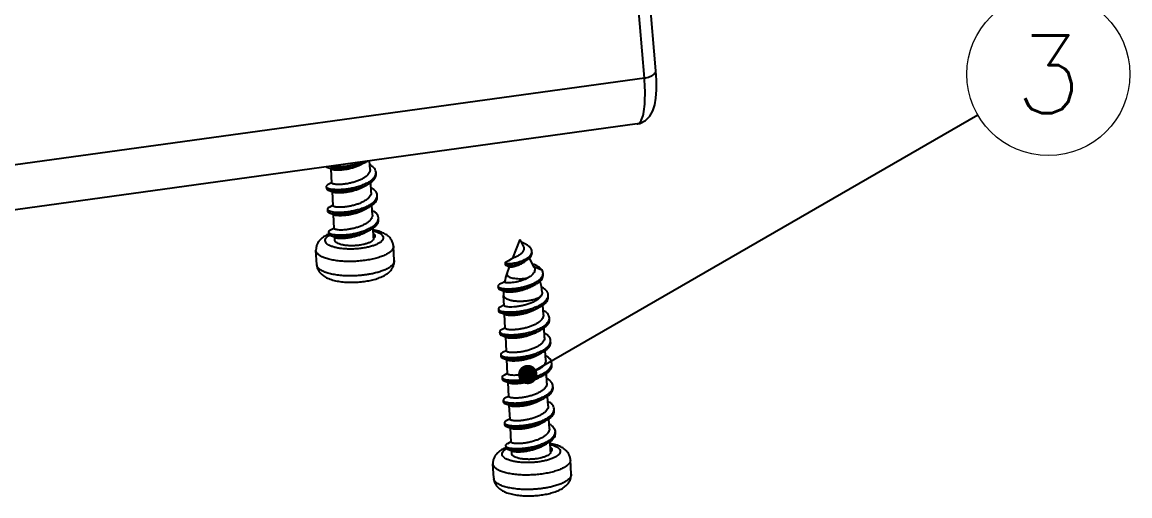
# Model space of a CAD drawing. Extents: x 2162 to 2434, y 31 to 217.
# Drawn here: x 2254.9 to 2312, y 40.3 to 64.8 of the extents above; entities that cross this region are included whole.
import ezdxf
from ezdxf.enums import TextEntityAlignment as Align

# ---------------------------------------------------------------- set-up
doc = ezdxf.new("R2010")
doc.units = 0
doc.header["$LTSCALE"] = 30.734
doc.header["$MEASUREMENT"] = 0
doc.layers.get('0').update_dxf_attribs({"linetype": 'CONTINUOUS'})
doc.layers.add('from', color=7, linetype='CONTINUOUS', lineweight=13)
doc.styles.get("Standard").update_dxf_attribs({"font": 'txt', "width": 0.8})
doc.styles.add('TXT', font='txt.shx', dxfattribs={"bigfont": 'gbcbig.shx'})
doc.dimstyles.get("Standard").update_dxf_attribs({"dimtxt": 0.18, "dimasz": 0.18, "dimexe": 0.18, "dimexo": 0.0625, "dimgap": 0.09, "dimtad": 0, "dimtih": 1, "dimtoh": 1, "dimdec": 4, "dimzin": 0, "dimdsep": 46, "dimtxsty": 'Standard', "dimcen": 0.09, "dimadec": 0, "dimazin": 0, "dimtfac": 1, "dimtdec": 4, "dimtofl": 0, "dimtmove": 0, "dimatfit": 3, "dimfxl": 1, "dimtolj": 1, "dimtzin": 0, "dimarcsym": 0})

msp = doc.modelspace()

# ---------------------------------------------------------------- linework, layer by layer
at = {"color": 7, "linetype": 'Continuous'}
for p, q in [((2287.603, 62.263), (2286.868, 70.909)), ((2287.017, 61.879), (2286.282, 70.525)), ((2287.017, 61.879), (2211.804, 51.496)), ((2286.645, 59.518), (2211.157, 49.097)), ((2286.645, 59.518), (2286.645, 59.518)), ((2270.905, 56.468), (2270.867, 57.2)), ((2272.429, 57.436), (2272.491, 57.469)), ((2272.491, 57.469), (2272.654, 57.553)), ((2272.871, 57.16), (2272.848, 57.613)), ((2273.184, 56.919), (2273.18, 57.013)), ((2270.614, 56.289), (2270.619, 56.195)), ((2270.881, 56.479), (2270.705, 56.388)), ((2270.904, 56.491), (2270.881, 56.479)), ((2270.966, 55.293), (2270.928, 56.025)), ((2272.49, 56.261), (2272.553, 56.294)), ((2272.553, 56.294), (2272.715, 56.378)), ((2272.933, 55.985), (2272.906, 56.497)), ((2273.246, 55.744), (2273.241, 55.838)), ((2270.675, 55.115), (2270.68, 55.021)), ((2270.942, 55.304), (2270.766, 55.213)), ((2270.965, 55.316), (2270.942, 55.304)), ((2271.028, 54.119), (2270.99, 54.851)), ((2272.552, 55.087), (2272.614, 55.119)), ((2272.614, 55.119), (2272.777, 55.203)), ((2272.994, 54.81), (2272.968, 55.322)), ((2273.307, 54.569), (2273.303, 54.663)), ((2270.737, 53.94), (2270.742, 53.846)), ((2271.004, 54.13), (2270.828, 54.038)), ((2271.027, 54.142), (2271.004, 54.13)), ((2272.613, 53.912), (2272.676, 53.945)), ((2272.676, 53.945), (2272.838, 54.029)), ((2273.056, 53.636), (2273.029, 54.148)), ((2271.059, 53.52), (2271.051, 53.676)), ((2273.056, 53.636), (2273.056, 53.605)), ((2274.119, 52.463), (2274.08, 53.207)), ((2280.237, 52.587), (2280.605, 53.546)), ((2280.76, 53.242), (2280.605, 53.546)), ((2280.667, 53.425), (2280.685, 53.413)), ((2270.124, 52.254), (2270.085, 52.998)), ((2280.248, 52.594), (2280.245, 52.592)), ((2281.331, 52.12), (2281.092, 52.59)), ((2281.222, 52.854), (2281.217, 52.948)), ((2279.83, 52.349), (2279.835, 52.255)), ((2279.933, 51.794), (2280.065, 52.139)), ((2280.008, 52.166), (2280.066, 52.137)), ((2280.779, 52.363), (2280.817, 52.39)), ((2281.306, 52.267), (2281.244, 52.291)), ((2281.313, 52.155), (2281.728, 51.984)), ((2281.796, 51.72), (2281.791, 51.814)), ((2279.466, 51.149), (2279.471, 51.055)), ((2279.81, 51.375), (2279.8, 51.369)), ((2279.782, 50.145), (2279.755, 50.664)), ((2282.061, 50.596), (2282.057, 50.69)), ((2279.491, 49.966), (2279.496, 49.872)), ((2279.763, 50.159), (2279.582, 50.065)), ((2279.781, 50.168), (2279.763, 50.159)), ((2279.843, 48.97), (2279.805, 49.702)), ((2281.367, 49.938), (2281.43, 49.971)), ((2281.43, 49.971), (2281.592, 50.055)), ((2281.81, 49.662), (2281.783, 50.174)), ((2282.123, 49.421), (2282.118, 49.515)), ((2279.552, 48.792), (2279.557, 48.698)), ((2279.824, 48.984), (2279.643, 48.89)), ((2279.842, 48.993), (2279.824, 48.984)), ((2281.429, 48.763), (2281.491, 48.796)), ((2281.491, 48.796), (2281.654, 48.88)), ((2281.871, 48.487), (2281.845, 48.999)), ((2279.905, 47.795), (2279.867, 48.527)), ((2282.184, 48.246), (2282.18, 48.34)), ((2279.614, 47.617), (2279.619, 47.523)), ((2279.886, 47.809), (2279.705, 47.715)), ((2279.904, 47.819), (2279.886, 47.809)), ((2281.49, 47.589), (2281.553, 47.622)), ((2281.553, 47.622), (2281.715, 47.706)), ((2281.933, 47.313), (2281.906, 47.825)), ((2279.966, 46.621), (2279.928, 47.353)), ((2282.246, 47.072), (2282.241, 47.166)), ((2279.675, 46.442), (2279.68, 46.348)), ((2279.947, 46.635), (2279.766, 46.541)), ((2279.965, 46.644), (2279.947, 46.635)), ((2281.552, 46.414), (2281.614, 46.447)), ((2281.614, 46.447), (2281.777, 46.531)), ((2281.994, 46.138), (2281.968, 46.65)), ((2280.028, 45.446), (2279.99, 46.178)), ((2282.308, 45.897), (2282.303, 45.991)), ((2279.737, 45.268), (2279.742, 45.174)), ((2280.004, 45.457), (2279.828, 45.366)), ((2280.027, 45.469), (2280.004, 45.457)), ((2281.613, 45.239), (2281.676, 45.272)), ((2281.676, 45.272), (2281.838, 45.356)), ((2282.056, 44.963), (2282.029, 45.475)), ((2280.09, 44.271), (2280.051, 45.003)), ((2282.369, 44.722), (2282.364, 44.816)), ((2279.798, 44.093), (2279.803, 43.999)), ((2280.066, 44.283), (2279.889, 44.191)), ((2280.088, 44.295), (2280.066, 44.283)), ((2281.675, 44.065), (2281.737, 44.098)), ((2281.737, 44.098), (2281.9, 44.182)), ((2282.118, 43.789), (2282.091, 44.3)), ((2280.151, 43.097), (2280.113, 43.829)), ((2282.431, 43.548), (2282.426, 43.642)), ((2279.86, 42.918), (2279.865, 42.824)), ((2280.127, 43.108), (2279.951, 43.017)), ((2280.15, 43.12), (2280.127, 43.108)), ((2281.736, 42.89), (2281.799, 42.923)), ((2281.799, 42.923), (2281.961, 43.007)), ((2282.179, 42.614), (2282.152, 43.126)), ((2280.182, 42.498), (2280.174, 42.654)), ((2282.179, 42.614), (2282.179, 42.583)), ((2279.247, 41.232), (2279.208, 41.976)), ((2283.242, 41.442), (2283.203, 42.185))]:
    msp.add_line(p, q, dxfattribs=at)
for points in [[(2286.645, 59.518), (2286.782, 59.547), (2287.07, 59.687), (2287.3, 59.914), (2287.456, 60.192), (2287.553, 60.5), (2287.611, 60.853), (2287.638, 61.275), (2287.634, 61.781), (2287.603, 62.263)], [(2270.658, 57.282), (2270.841, 57.21), (2270.912, 57.182)], [(2270.72, 56.107), (2270.903, 56.035), (2270.973, 56.007)], [(2270.781, 54.932), (2270.964, 54.861), (2271.035, 54.833)], [(2270.843, 53.758), (2271.026, 53.686), (2271.096, 53.658)], [(2280.848, 53.328), (2280.784, 53.358), (2280.718, 53.393), (2280.685, 53.413)], [(2280.245, 52.592), (2280.143, 52.531), (2280.005, 52.455), (2279.854, 52.375)], [(2279.853, 52.237), (2279.922, 52.206), (2280.008, 52.166)], [(2280.817, 52.39), (2280.849, 52.413), (2280.902, 52.449), (2280.951, 52.48)], [(2279.8, 51.369), (2279.675, 51.304), (2279.553, 51.241)], [(2279.56, 50.976), (2279.648, 50.941), (2279.745, 50.902), (2279.791, 50.883)], [(2281.209, 51.138), (2281.232, 51.151), (2281.314, 51.195), (2281.386, 51.234)], [(2279.597, 49.784), (2279.78, 49.712), (2279.85, 49.684)], [(2279.658, 48.609), (2279.841, 48.538), (2279.912, 48.509)], [(2279.72, 47.435), (2279.807, 47.401), (2279.903, 47.363), (2279.973, 47.335)], [(2279.781, 46.26), (2279.964, 46.188), (2280.035, 46.16)], [(2279.843, 45.085), (2280.026, 45.014), (2280.096, 44.985)], [(2279.904, 43.911), (2280.087, 43.839), (2280.158, 43.811)], [(2279.966, 42.736), (2280.149, 42.664), (2280.219, 42.636)]]:
    msp.add_lwpolyline(points, dxfattribs=at)
for centre, radius, start, end in [((2275.07, 60.985), 11.981, 1.2107, 4.2831), ((2276.651, 61.03), 10.399, 0.7152, 1.1429), ((2271.836, 59.148), 1.793, 297.1346, 300.0874), ((2272.887, 55.831), 0.355, 340.6676, 346.0952), ((2272.964, 54.652), 0.34, 343.9819, 346.1451), ((2270.339, 52.264), 0.215, 182.6102, 188.794), ((2271.999, 55.634), 4.283, 277.8102, 281.82), ((2282.484, 50.815), 2.733, 159.0155, 168.1891), ((2280.629, 53.512), 1.978, 277.8249, 281.1336), ((2278.991, 50.624), 2.765, 4.5133, 16.5217), ((2282.522, 50.809), 2.772, 178.1481, 182.9957), ((2282.5, 50.812), 2.749, 168.1802, 168.4513), ((2281.703, 50.683), 0.355, 340.7578, 346.1018), ((2282.01, 44.809), 0.355, 340.6676, 346.0952), ((2282.087, 43.63), 0.34, 343.9819, 346.1451), ((2279.462, 41.242), 0.215, 182.6102, 188.794), ((2281.122, 44.612), 4.283, 277.8102, 281.82)]:
    msp.add_arc(centre, radius, start, end, dxfattribs=at)
for points, start_tangent, end_tangent in [([(2287.017, 61.879), (2287.296, 61.959), (2287.5, 62.074), (2287.598, 62.209), (2287.601, 62.263)], (0.982868, 0.184309), (-0.091803, 0.995777)), ([(2286.645, 59.521), (2286.695, 59.532), (2286.851, 59.698), (2286.965, 60.038), (2287.032, 60.535), (2287.049, 61.16)], (0.996372, 0.08511), (-0.012465, 0.999922)), ([(2270.612, 57.303), (2270.658, 57.282)], (0.861336, -0.508035), (0.934672, -0.355512)), ([(2270.658, 57.282), (2270.683, 57.273), (2270.81, 57.243), (2270.974, 57.224), (2271.17, 57.219), (2271.391, 57.228), (2271.628, 57.253), (2271.873, 57.294), (2272.116, 57.352), (2272.35, 57.424), (2272.565, 57.51), (2272.654, 57.553)], (0.934672, -0.355512), (0.889658, 0.456628)), ([(2270.827, 57.333), (2270.969, 57.318), (2271.165, 57.313), (2271.386, 57.322), (2271.623, 57.347), (2271.868, 57.388), (2272.111, 57.446), (2272.345, 57.518), (2272.445, 57.555)], (0.988563, -0.150806), (0.929984, 0.3676)), ([(2270.912, 57.182), (2270.967, 57.166), (2271.068, 57.151), (2271.198, 57.146), (2271.353, 57.151), (2271.528, 57.169), (2271.719, 57.199), (2271.916, 57.244), (2272.107, 57.3)], (0.926871, -0.37538), (0.948106, 0.317954)), ([(2272.107, 57.3), (2272.286, 57.368), (2272.429, 57.436)], (0.948106, 0.317954), (0.883607, 0.468229)), ([(2272.871, 57.16), (2272.868, 57.098), (2272.83, 56.992), (2272.754, 56.888), (2272.643, 56.79), (2272.499, 56.698), (2272.33, 56.615), (2272.146, 56.545)], (0.051456, -0.998675), (-0.948106, -0.317954)), ([(2273.179, 57.013), (2273.16, 57.106), (2273.094, 57.219), (2272.985, 57.324), (2272.859, 57.407)], (-0.055017, 0.998485), (-0.871636, 0.490154)), ([(2270.615, 56.289), (2270.618, 56.272), (2270.661, 56.227), (2270.749, 56.189), (2270.878, 56.16), (2271.044, 56.143), (2271.24, 56.138), (2271.461, 56.148), (2271.697, 56.174), (2271.94, 56.216), (2272.182, 56.273), (2272.413, 56.346), (2272.626, 56.431), (2272.813, 56.529), (2272.966, 56.636), (2273.081, 56.75), (2273.153, 56.869), (2273.171, 56.922)], (0.0152, -0.999884), (0.237985, 0.971269)), ([(2272.146, 56.545), (2271.955, 56.488), (2271.758, 56.444), (2271.566, 56.413), (2271.391, 56.396), (2271.235, 56.391), (2271.104, 56.396), (2271.004, 56.411), (2270.937, 56.433), (2270.907, 56.46), (2270.906, 56.468)], (-0.948106, -0.317954), (0.061522, 0.998106)), ([(2272.715, 56.378), (2272.811, 56.431), (2272.966, 56.538), (2273.083, 56.653), (2273.157, 56.771), (2273.185, 56.891), (2273.184, 56.919)], (0.889649, 0.456646), (-0.055063, 0.998483)), ([(2273.171, 56.922), (2273.18, 56.988), (2273.179, 57.013)], (0.237985, 0.971269), (-0.055017, 0.998485)), ([(2270.705, 56.388), (2270.671, 56.368), (2270.621, 56.32), (2270.615, 56.289)], (-0.888475, -0.458926), (0.0152, -0.999884)), ([(2270.62, 56.195), (2270.622, 56.181), (2270.661, 56.137), (2270.72, 56.107)], (-0.001208, -0.999999), (0.93425, -0.356618)), ([(2270.72, 56.107), (2270.746, 56.098), (2270.872, 56.068), (2271.037, 56.049), (2271.232, 56.044), (2271.452, 56.053), (2271.688, 56.078), (2271.932, 56.119), (2272.175, 56.176), (2272.408, 56.248), (2272.623, 56.334), (2272.715, 56.378)], (0.93425, -0.356618), (0.889649, 0.456646)), ([(2270.973, 56.007), (2271.026, 55.991), (2271.126, 55.977), (2271.257, 55.971), (2271.413, 55.976), (2271.588, 55.994), (2271.78, 56.024), (2271.977, 56.069), (2272.168, 56.125)], (0.925407, -0.378976), (0.948106, 0.317954)), ([(2272.168, 56.125), (2272.352, 56.195), (2272.49, 56.261)], (0.948106, 0.317954), (0.883581, 0.468279)), ([(2272.933, 55.985), (2272.926, 55.908), (2272.885, 55.806), (2272.808, 55.706), (2272.698, 55.61), (2272.556, 55.52), (2272.389, 55.439), (2272.208, 55.37)], (0.050137, -0.998742), (-0.948106, -0.317954)), ([(2273.241, 55.838), (2273.214, 55.95), (2273.141, 56.062), (2273.025, 56.166), (2272.922, 56.232)], (-0.053265, 0.99858), (-0.871265, 0.490813)), ([(2270.677, 55.115), (2270.683, 55.089), (2270.734, 55.046), (2270.829, 55.009), (2270.964, 54.982), (2271.136, 54.966), (2271.337, 54.964), (2271.56, 54.977), (2271.798, 55.005), (2272.042, 55.05), (2272.282, 55.11), (2272.511, 55.184), (2272.72, 55.272), (2272.902, 55.371), (2273.049, 55.48), (2273.157, 55.595), (2273.222, 55.714)], (0.064602, -0.997911), (0.330716, 0.94373)), ([(2272.777, 55.203), (2272.881, 55.261), (2273.034, 55.369), (2273.149, 55.484), (2273.221, 55.602), (2273.246, 55.722), (2273.246, 55.744)], (0.889672, 0.4566), (-0.054978, 0.998488)), ([(2273.232, 55.746), (2273.241, 55.833), (2273.241, 55.838)], (0.239923, 0.970792), (-0.053265, 0.99858)), ([(2270.766, 55.213), (2270.721, 55.186), (2270.679, 55.137), (2270.677, 55.115)], (-0.887917, -0.460005), (0.064602, -0.997911)), ([(2270.681, 55.021), (2270.684, 55.005), (2270.726, 54.96), (2270.781, 54.932)], (0.007134, -0.999975), (0.933019, -0.359827)), ([(2270.781, 54.932), (2270.812, 54.921), (2270.941, 54.892), (2271.107, 54.874), (2271.304, 54.87), (2271.525, 54.88), (2271.761, 54.905), (2272.006, 54.947), (2272.248, 55.005), (2272.48, 55.077), (2272.694, 55.163), (2272.777, 55.203)], (0.933019, -0.359827), (0.889672, 0.4566)), ([(2272.208, 55.37), (2272.019, 55.314), (2271.826, 55.27), (2271.635, 55.239), (2271.459, 55.222), (2271.302, 55.216), (2271.168, 55.221), (2271.065, 55.236), (2270.999, 55.258), (2270.968, 55.286), (2270.968, 55.293)], (-0.948106, -0.317954), (0.063118, 0.998006)), ([(2271.035, 54.833), (2271.087, 54.817), (2271.19, 54.802), (2271.324, 54.797), (2271.481, 54.802), (2271.657, 54.82), (2271.848, 54.851), (2272.041, 54.895), (2272.23, 54.951)], (0.92515, -0.379601), (0.948106, 0.317954)), ([(2272.23, 54.951), (2272.411, 55.019), (2272.552, 55.087)], (0.948106, 0.317954), (0.883591, 0.46826)), ([(2273.303, 54.663), (2273.301, 54.678), (2273.266, 54.794), (2273.186, 54.905), (2273.064, 55.007), (2272.983, 55.057)], (-0.050132, 0.998743), (-0.871008, 0.491269)), ([(2270.738, 53.94), (2270.75, 53.907), (2270.808, 53.865), (2270.91, 53.829), (2271.051, 53.804), (2271.228, 53.79), (2271.433, 53.791), (2271.66, 53.806), (2271.899, 53.837), (2272.143, 53.884), (2272.382, 53.946), (2272.609, 54.023), (2272.814, 54.113), (2272.99, 54.214), (2273.131, 54.324), (2273.233, 54.439), (2273.29, 54.558)], (0.104641, -0.99451), (0.275919, 0.961181)), ([(2272.994, 54.811), (2272.988, 54.733), (2272.946, 54.63), (2272.869, 54.531), (2272.759, 54.435), (2272.617, 54.345), (2272.45, 54.264), (2272.269, 54.196)], (0.050274, -0.998735), (-0.948106, -0.317954)), ([(2272.838, 54.029), (2272.951, 54.092), (2273.102, 54.2), (2273.215, 54.315), (2273.284, 54.433), (2273.308, 54.553), (2273.307, 54.569)], (0.889695, 0.456555), (-0.054641, 0.998506)), ([(2273.293, 54.571), (2273.303, 54.663)], (0.239441, 0.970911), (-0.050132, 0.998743)), ([(2270.743, 53.838), (2270.539, 53.732), (2270.363, 53.604), (2270.232, 53.462), (2270.144, 53.312), (2270.096, 53.157), (2270.085, 52.998)], (-0.91484, -0.403817), (0.052302, -0.998631)), ([(2272.449, 53.1), (2272.206, 53.074), (2271.958, 53.061), (2271.714, 53.062), (2271.478, 53.077), (2271.259, 53.106), (2271.061, 53.147), (2270.891, 53.2), (2270.752, 53.263), (2270.649, 53.334), (2270.584, 53.413), (2270.56, 53.495), (2270.576, 53.579), (2270.633, 53.664), (2270.729, 53.746), (2270.791, 53.785)], (-0.990605, -0.136752), (0.863374, 0.504564)), ([(2270.828, 54.039), (2270.773, 54.003), (2270.738, 53.954), (2270.738, 53.94)], (-0.891849, -0.452333), (0.104641, -0.99451)), ([(2270.743, 53.846), (2270.746, 53.828), (2270.79, 53.783), (2270.843, 53.758)], (0.018739, -0.999824), (0.932008, -0.362438)), ([(2270.843, 53.758), (2270.879, 53.745), (2271.01, 53.716), (2271.177, 53.699), (2271.375, 53.695), (2271.597, 53.706), (2271.835, 53.732), (2272.079, 53.775), (2272.321, 53.833), (2272.553, 53.906), (2272.765, 53.993), (2272.838, 54.029)], (0.932008, -0.362438), (0.889695, 0.456555)), ([(2272.269, 54.196), (2272.08, 54.139), (2271.888, 54.096), (2271.701, 54.065), (2271.525, 54.047), (2271.367, 54.041), (2271.231, 54.047), (2271.127, 54.062), (2271.06, 54.084), (2271.03, 54.111), (2271.029, 54.118)], (-0.948106, -0.317954), (0.060461, 0.998171)), ([(2271.096, 53.658), (2271.162, 53.639), (2271.273, 53.626), (2271.417, 53.622), (2271.586, 53.631), (2271.773, 53.653), (2271.972, 53.689), (2272.173, 53.739), (2272.368, 53.803), (2272.55, 53.88), (2272.613, 53.912)], (0.930923, -0.365215), (0.883695, 0.468063)), ([(2273.037, 54.002), (2273.055, 53.998), (2273.225, 53.945), (2273.364, 53.882), (2273.467, 53.81), (2273.532, 53.732), (2273.556, 53.65), (2273.539, 53.566), (2273.483, 53.481), (2273.387, 53.399), (2273.255, 53.322), (2273.09, 53.252), (2272.897, 53.19), (2272.682, 53.139), (2272.449, 53.1)], (0.970934, -0.239348), (-0.990605, -0.136752)), ([(2274.08, 53.207), (2274.05, 53.373), (2273.976, 53.535), (2273.855, 53.685), (2273.686, 53.817), (2273.464, 53.928), (2273.184, 54.017), (2273.035, 54.05)], (-0.052302, 0.998631), (-0.98225, 0.187577)), ([(2273.044, 53.87), (2273.057, 53.859), (2273.091, 53.823), (2273.113, 53.787), (2273.123, 53.752), (2273.123, 53.715), (2273.112, 53.678), (2273.089, 53.641)], (0.773972, -0.63322), (-0.606592, -0.795013)), ([(2272.503, 53.29), (2272.37, 53.265), (2272.173, 53.241), (2271.972, 53.231), (2271.774, 53.235), (2271.588, 53.252), (2271.421, 53.282), (2271.279, 53.324), (2271.17, 53.376), (2271.096, 53.437), (2271.062, 53.502), (2271.06, 53.52)], (-0.977634, -0.210314), (-0.040445, 0.999182)), ([(2273.056, 53.605), (2273.027, 53.536), (2272.959, 53.468), (2272.855, 53.405), (2272.718, 53.349), (2272.554, 53.302), (2272.503, 53.29)], (-0.119724, -0.992807), (-0.977634, -0.210314)), ([(2274.08, 53.207), (2274.08, 53.206), (2274.058, 53.093), (2273.982, 52.981), (2273.854, 52.872), (2273.678, 52.769), (2273.459, 52.675), (2273.202, 52.593), (2272.914, 52.525), (2272.604, 52.473)], (0.052839, -0.998603), (-0.990605, -0.136752)), ([(2273.089, 53.641), (2273.056, 53.605)], (-0.606592, -0.795013), (-0.738437, -0.674323)), ([(2280.76, 53.242), (2280.771, 53.218), (2280.794, 53.149), (2280.799, 53.078), (2280.786, 53.007), (2280.754, 52.936), (2280.704, 52.87)], (0.453634, -0.891188), (-0.665683, -0.746235)), ([(2281.217, 52.948), (2281.217, 52.956), (2281.199, 53.03), (2281.16, 53.101), (2281.102, 53.167), (2281.029, 53.226), (2280.945, 53.28), (2280.853, 53.326), (2280.848, 53.328)], (-0.051389, 0.998679), (-0.911254, 0.411844)), ([(2272.604, 52.473), (2272.279, 52.438), (2271.949, 52.42), (2271.623, 52.422), (2271.31, 52.442), (2271.017, 52.48), (2270.753, 52.535), (2270.526, 52.606), (2270.341, 52.69), (2270.204, 52.785), (2270.118, 52.889), (2270.085, 52.998)], (-0.990605, -0.136752), (-0.05284, 0.998603)), ([(2279.831, 52.35), (2279.841, 52.335), (2279.884, 52.321), (2279.955, 52.313), (2280.051, 52.314), (2280.166, 52.323), (2280.296, 52.342), (2280.434, 52.371), (2280.574, 52.41), (2280.711, 52.458), (2280.84, 52.515), (2280.954, 52.579), (2281.052, 52.649), (2281.128, 52.724), (2281.182, 52.801), (2281.206, 52.86)], (0.255527, -0.966802), (0.285765, 0.9583)), ([(2280.704, 52.87), (2280.639, 52.807), (2280.563, 52.75), (2280.483, 52.702), (2280.406, 52.664), (2280.338, 52.633), (2280.283, 52.61), (2280.248, 52.594)], (-0.665683, -0.746235), (-0.874505, -0.485017)), ([(2280.951, 52.48), (2280.959, 52.485), (2281.057, 52.555), (2281.133, 52.63), (2281.187, 52.707), (2281.216, 52.785), (2281.222, 52.854)], (0.850016, 0.526756), (-0.051389, 0.998679)), ([(2281.206, 52.86), (2281.211, 52.879), (2281.217, 52.948)], (0.285765, 0.9583), (-0.051389, 0.998679)), ([(2270.124, 52.254), (2270.154, 52.088), (2270.228, 51.927), (2270.349, 51.777), (2270.518, 51.644), (2270.74, 51.533), (2271.02, 51.444), (2271.32, 51.386), (2271.629, 51.355), (2271.945, 51.346), (2272.265, 51.358), (2272.581, 51.391)], (0.052302, -0.998631), (0.990605, 0.136752)), ([(2272.643, 51.729), (2272.459, 51.707), (2272.256, 51.689), (2272.028, 51.678), (2271.772, 51.676), (2271.487, 51.687), (2271.181, 51.718), (2270.891, 51.768), (2270.639, 51.836), (2270.43, 51.92), (2270.272, 52.017), (2270.17, 52.124), (2270.127, 52.231)], (-0.990605, -0.136752), (-0.152818, 0.988254)), ([(2274.119, 52.463), (2274.102, 52.361), (2274.027, 52.243), (2273.894, 52.129), (2273.709, 52.021), (2273.496, 51.931), (2273.271, 51.858), (2273.046, 51.801), (2272.831, 51.758), (2272.643, 51.729)], (0.046171, -0.998934), (-0.990605, -0.136752)), ([(2272.876, 51.442), (2273.162, 51.515), (2273.435, 51.612), (2273.665, 51.729), (2273.841, 51.858), (2273.972, 51.999), (2274.06, 52.149), (2274.108, 52.304), (2274.119, 52.463)], (0.978615, 0.205699), (-0.052302, 0.998631)), ([(2279.854, 52.375), (2279.852, 52.374), (2279.83, 52.353), (2279.831, 52.35)], (-0.892811, -0.450432), (0.255527, -0.966802)), ([(2279.835, 52.256), (2279.846, 52.241), (2279.853, 52.236)], (0.255527, -0.966802), (0.862816, -0.505519)), ([(2279.853, 52.236), (2279.889, 52.227), (2279.96, 52.219), (2280.056, 52.22), (2280.171, 52.229), (2280.301, 52.248), (2280.439, 52.277), (2280.579, 52.316), (2280.716, 52.364), (2280.845, 52.421), (2280.951, 52.48)], (0.862816, -0.505519), (0.850016, 0.526756)), ([(2280.068, 52.137), (2280.068, 52.136), (2280.096, 52.135), (2280.152, 52.139), (2280.232, 52.152), (2280.331, 52.174), (2280.442, 52.206), (2280.559, 52.248), (2280.673, 52.301), (2280.779, 52.363)], (-0.198973, -0.980005), (0.831636, 0.555322)), ([(2281.331, 52.12), (2281.35, 52.076), (2281.362, 51.99), (2281.346, 51.901), (2281.301, 51.814), (2281.229, 51.729), (2281.13, 51.647), (2281.011, 51.571)], (0.454434, -0.890781), (-0.872481, -0.488647)), ([(2281.728, 51.984), (2281.637, 52.081), (2281.513, 52.169), (2281.36, 52.245), (2281.306, 52.267)], (-0.58076, 0.814075), (-0.932809, 0.360371)), ([(2281.791, 51.814), (2281.778, 51.885), (2281.728, 51.984)], (-0.054159, 0.998532), (-0.58076, 0.814075)), ([(2279.467, 51.149), (2279.469, 51.135), (2279.508, 51.093), (2279.588, 51.058), (2279.707, 51.032), (2279.86, 51.016), (2280.04, 51.013), (2280.242, 51.023), (2280.457, 51.048), (2280.678, 51.087), (2280.897, 51.14), (2281.105, 51.207), (2281.295, 51.285), (2281.462, 51.373), (2281.598, 51.47), (2281.7, 51.572), (2281.765, 51.677), (2281.782, 51.724)], (0.002056, -0.999998), (0.258471, 0.966019)), ([(2281.011, 51.571), (2280.862, 51.498), (2280.7, 51.436), (2280.531, 51.387), (2280.364, 51.35), (2280.207, 51.327), (2280.067, 51.316), (2279.953, 51.316), (2279.868, 51.325), (2279.819, 51.342), (2279.807, 51.362)], (-0.872481, -0.488647), (-0.068035, 0.997683)), ([(2279.933, 51.794), (2279.927, 51.749), (2279.953, 51.692), (2280.016, 51.641), (2280.114, 51.597), (2280.241, 51.563), (2280.39, 51.541), (2280.555, 51.532), (2280.727, 51.535), (2280.898, 51.552)], (-0.347417, -0.937711), (0.990605, 0.136752)), ([(2281.386, 51.234), (2281.466, 51.279), (2281.603, 51.376), (2281.705, 51.478), (2281.77, 51.583), (2281.796, 51.688), (2281.796, 51.72)], (0.883042, 0.469295), (-0.054159, 0.998532)), ([(2281.782, 51.724), (2281.791, 51.782), (2281.791, 51.814)], (0.258471, 0.966019), (-0.054159, 0.998532)), ([(2279.553, 51.241), (2279.524, 51.225), (2279.475, 51.18), (2279.467, 51.149)], (-0.890653, -0.454683), (0.002056, -0.999998)), ([(2279.472, 51.055), (2279.474, 51.041), (2279.513, 50.999), (2279.56, 50.975)], (0.002056, -0.999998), (0.930599, -0.366041)), ([(2279.56, 50.975), (2279.593, 50.964), (2279.712, 50.938), (2279.864, 50.922), (2280.045, 50.919), (2280.247, 50.929), (2280.462, 50.954), (2280.683, 50.993), (2280.902, 51.046), (2281.11, 51.113), (2281.3, 51.191), (2281.386, 51.234)], (0.930599, -0.366041), (0.883042, 0.469295)), ([(2279.79, 50.881), (2279.813, 50.875), (2279.899, 50.859), (2280.019, 50.851), (2280.166, 50.855), (2280.336, 50.871), (2280.519, 50.901), (2280.708, 50.944), (2280.895, 51.001), (2281.072, 51.07), (2281.209, 51.138)], (0.944821, -0.327588), (0.874162, 0.485634)), ([(2281.747, 50.842), (2281.748, 50.815), (2281.733, 50.729), (2281.692, 50.644)], (0.079626, -0.996825), (-0.535307, -0.844658)), ([(2282.057, 50.69), (2282.028, 50.804), (2281.954, 50.916), (2281.836, 51.02), (2281.714, 51.096)], (-0.053049, 0.998592), (-0.88121, 0.472725)), ([(2279.492, 49.966), (2279.497, 49.945), (2279.543, 49.901), (2279.635, 49.863), (2279.768, 49.835), (2279.938, 49.819), (2280.139, 49.816), (2280.363, 49.827), (2280.602, 49.855), (2280.847, 49.899), (2281.089, 49.959), (2281.32, 50.033), (2281.531, 50.122), (2281.715, 50.221), (2281.864, 50.33), (2281.973, 50.446), (2282.038, 50.566)], (0.03327, -0.999446), (0.329249, 0.944243)), ([(2279.755, 50.664), (2279.766, 50.619), (2279.817, 50.554), (2279.907, 50.497), (2280.031, 50.449), (2280.185, 50.411), (2280.363, 50.386), (2280.556, 50.375), (2280.758, 50.378), (2280.959, 50.394), (2281.152, 50.424), (2281.329, 50.466), (2281.482, 50.518), (2281.605, 50.578), (2281.692, 50.644)], (0.062764, -0.998028), (0.713221, 0.70094)), ([(2281.692, 50.644), (2281.606, 50.54), (2281.483, 50.44), (2281.33, 50.35), (2281.154, 50.27), (2280.96, 50.202), (2280.759, 50.147), (2280.558, 50.107), (2280.365, 50.081), (2280.19, 50.069), (2280.038, 50.069), (2279.918, 50.081), (2279.834, 50.101), (2279.789, 50.128), (2279.784, 50.145)], (-0.535307, -0.844658), (-0.079718, 0.996817)), ([(2281.592, 50.055), (2281.72, 50.127), (2281.869, 50.236), (2281.978, 50.352), (2282.043, 50.472), (2282.062, 50.592), (2282.061, 50.596)], (0.889734, 0.45648), (-0.053049, 0.998592)), ([(2282.047, 50.597), (2282.057, 50.686), (2282.057, 50.69)], (0.239835, 0.970814), (-0.053049, 0.998592)), ([(2279.582, 50.064), (2279.544, 50.042), (2279.497, 49.994), (2279.492, 49.966)], (-0.887789, -0.46025), (0.03327, -0.999446)), ([(2279.497, 49.872), (2279.501, 49.851), (2279.548, 49.807), (2279.597, 49.784)], (0.03327, -0.999446), (0.931217, -0.364466)), ([(2279.597, 49.784), (2279.64, 49.769), (2279.773, 49.741), (2279.943, 49.725), (2280.144, 49.722), (2280.368, 49.733), (2280.607, 49.761), (2280.852, 49.805), (2281.094, 49.865), (2281.325, 49.939), (2281.536, 50.028), (2281.592, 50.055)], (0.931217, -0.364466), (0.889734, 0.45648)), ([(2279.85, 49.684), (2279.903, 49.669), (2280.007, 49.653), (2280.142, 49.648), (2280.3, 49.654), (2280.475, 49.672), (2280.662, 49.702), (2280.855, 49.746), (2281.045, 49.802)], (0.924825, -0.380392), (0.948106, 0.317954)), ([(2281.045, 49.802), (2281.22, 49.868), (2281.367, 49.938)], (0.948106, 0.317954), (0.883624, 0.468196)), ([(2282.118, 49.515), (2282.093, 49.623), (2282.021, 49.735), (2281.905, 49.84), (2281.799, 49.909)], (-0.054071, 0.998537), (-0.871298, 0.490754)), ([(2279.554, 48.792), (2279.557, 48.773), (2279.601, 48.729), (2279.69, 48.691), (2279.821, 48.662), (2279.989, 48.644), (2280.189, 48.641), (2280.411, 48.652), (2280.65, 48.679), (2280.895, 48.722), (2281.138, 48.78), (2281.37, 48.854), (2281.582, 48.942), (2281.767, 49.041), (2281.918, 49.15), (2282.029, 49.265), (2282.097, 49.384), (2282.109, 49.423)], (0.017339, -0.99985), (0.240129, 0.970741)), ([(2281.81, 49.662), (2281.803, 49.585), (2281.76, 49.479), (2281.681, 49.379), (2281.571, 49.284), (2281.43, 49.196), (2281.265, 49.116), (2281.085, 49.047)], (0.050461, -0.998726), (-0.948106, -0.317954)), ([(2281.654, 48.88), (2281.772, 48.947), (2281.923, 49.056), (2282.034, 49.171), (2282.102, 49.29), (2282.123, 49.411), (2282.123, 49.421)], (0.889711, 0.456524), (-0.054071, 0.998537)), ([(2282.109, 49.423), (2282.118, 49.505), (2282.118, 49.515)], (0.240129, 0.970741), (-0.054071, 0.998537)), ([(2279.644, 48.89), (2279.609, 48.87), (2279.56, 48.822), (2279.554, 48.792)], (-0.88848, -0.458916), (0.017339, -0.99985)), ([(2279.559, 48.698), (2279.562, 48.679), (2279.606, 48.635), (2279.658, 48.609)], (0.017339, -0.99985), (0.932016, -0.362416)), ([(2279.658, 48.609), (2279.695, 48.597), (2279.826, 48.568), (2279.994, 48.55), (2280.194, 48.547), (2280.416, 48.558), (2280.655, 48.585), (2280.9, 48.628), (2281.143, 48.686), (2281.375, 48.76), (2281.587, 48.848), (2281.654, 48.88)], (0.932016, -0.362416), (0.889711, 0.456524)), ([(2281.085, 49.047), (2280.894, 48.991), (2280.699, 48.947), (2280.509, 48.916), (2280.335, 48.899), (2280.178, 48.893), (2280.043, 48.899), (2279.941, 48.914), (2279.874, 48.936), (2279.845, 48.963), (2279.844, 48.97)], (-0.948106, -0.317954), (0.059025, 0.998256)), ([(2279.912, 48.509), (2279.963, 48.494), (2280.065, 48.479), (2280.2, 48.473), (2280.357, 48.479), (2280.531, 48.496), (2280.721, 48.527), (2280.916, 48.571), (2281.107, 48.628)], (0.924125, -0.382089), (0.948106, 0.317954)), ([(2281.107, 48.628), (2281.287, 48.696), (2281.429, 48.763)], (0.948106, 0.317954), (0.883596, 0.46825)), ([(2282.18, 48.34), (2282.157, 48.442), (2282.087, 48.555), (2281.974, 48.66), (2281.86, 48.734)], (-0.054739, 0.998501), (-0.871421, 0.490536)), ([(2279.615, 47.617), (2279.617, 47.601), (2279.659, 47.556), (2279.746, 47.518), (2279.874, 47.488), (2280.041, 47.47), (2280.238, 47.466), (2280.46, 47.476), (2280.698, 47.502), (2280.943, 47.544), (2281.186, 47.602), (2281.419, 47.675), (2281.632, 47.762), (2281.819, 47.86), (2281.972, 47.969), (2282.086, 48.084), (2282.156, 48.203), (2282.171, 48.249)], (0.00453, -0.99999), (0.238625, 0.971112)), ([(2281.871, 48.488), (2281.864, 48.409), (2281.821, 48.303), (2281.741, 48.202), (2281.629, 48.107), (2281.489, 48.02), (2281.326, 47.941), (2281.146, 47.873)], (0.050403, -0.998729), (-0.948106, -0.317954)), ([(2281.715, 47.706), (2281.824, 47.767), (2281.977, 47.875), (2282.091, 47.99), (2282.161, 48.109), (2282.185, 48.229), (2282.184, 48.246)], (0.889685, 0.456575), (-0.054739, 0.998501)), ([(2282.171, 48.249), (2282.18, 48.323), (2282.18, 48.34)], (0.238625, 0.971112), (-0.054739, 0.998501)), ([(2279.705, 47.715), (2279.675, 47.698), (2279.623, 47.65), (2279.615, 47.617)], (-0.889556, -0.456827), (0.00453, -0.99999)), ([(2279.62, 47.523), (2279.622, 47.507), (2279.664, 47.462), (2279.72, 47.435)], (0.00453, -0.99999), (0.933207, -0.359338)), ([(2279.72, 47.435), (2279.75, 47.424), (2279.879, 47.394), (2280.046, 47.376), (2280.243, 47.372), (2280.465, 47.382), (2280.703, 47.408), (2280.948, 47.45), (2281.191, 47.508), (2281.424, 47.581), (2281.637, 47.668), (2281.715, 47.706)], (0.933207, -0.359338), (0.889685, 0.456575)), ([(2281.146, 47.873), (2280.956, 47.816), (2280.759, 47.772), (2280.567, 47.741), (2280.392, 47.724), (2280.238, 47.718), (2280.105, 47.724), (2280.003, 47.739), (2279.937, 47.761), (2279.907, 47.788), (2279.906, 47.795)], (-0.948106, -0.317954), (0.060055, 0.998195)), ([(2279.973, 47.335), (2280.025, 47.319), (2280.127, 47.304), (2280.26, 47.299), (2280.414, 47.304), (2280.589, 47.321), (2280.781, 47.352), (2280.978, 47.397), (2281.168, 47.453)], (0.924704, -0.380688), (0.948106, 0.317954)), ([(2281.168, 47.453), (2281.348, 47.521), (2281.49, 47.589)], (0.948106, 0.317954), (0.883603, 0.468237)), ([(2282.241, 47.166), (2282.221, 47.26), (2282.154, 47.374), (2282.043, 47.48), (2281.921, 47.56)], (-0.05506, 0.998483), (-0.87155, 0.490306)), ([(2279.676, 46.442), (2279.678, 46.429), (2279.717, 46.384), (2279.801, 46.345), (2279.928, 46.315), (2280.092, 46.296), (2280.288, 46.291), (2280.509, 46.3), (2280.746, 46.325), (2280.991, 46.367), (2281.234, 46.424), (2281.468, 46.496), (2281.683, 46.582), (2281.871, 46.68), (2282.026, 46.788), (2282.142, 46.903), (2282.215, 47.022), (2282.232, 47.075)], (-0.003733, -0.999993), (0.238062, 0.97125)), ([(2281.933, 47.313), (2281.926, 47.235), (2281.883, 47.13), (2281.804, 47.029), (2281.692, 46.934), (2281.55, 46.845), (2281.387, 46.766), (2281.208, 46.698)], (0.050525, -0.998723), (-0.948106, -0.317954)), ([(2281.777, 46.531), (2281.876, 46.586), (2282.031, 46.694), (2282.147, 46.809), (2282.22, 46.928), (2282.246, 47.048), (2282.246, 47.072)], (0.889658, 0.456628), (-0.05506, 0.998483)), ([(2282.232, 47.075), (2282.241, 47.142), (2282.241, 47.166)], (0.238062, 0.97125), (-0.05506, 0.998483)), ([(2279.767, 46.54), (2279.741, 46.526), (2279.686, 46.478), (2279.676, 46.442)], (-0.890897, -0.454206), (-0.003733, -0.999993)), ([(2279.681, 46.348), (2279.683, 46.335), (2279.722, 46.29), (2279.781, 46.26)], (-0.003733, -0.999993), (0.934672, -0.355512)), ([(2279.781, 46.26), (2279.806, 46.251), (2279.933, 46.221), (2280.097, 46.202), (2280.293, 46.197), (2280.514, 46.206), (2280.751, 46.231), (2280.996, 46.273), (2281.239, 46.33), (2281.473, 46.402), (2281.688, 46.488), (2281.777, 46.531)], (0.934672, -0.355512), (0.889658, 0.456628)), ([(2281.208, 46.698), (2281.017, 46.641), (2280.821, 46.597), (2280.629, 46.566), (2280.454, 46.549), (2280.299, 46.544), (2280.169, 46.549), (2280.068, 46.563), (2280, 46.585), (2279.969, 46.612), (2279.968, 46.621)], (-0.948106, -0.317954), (0.054976, 0.998488)), ([(2280.035, 46.16), (2280.09, 46.144), (2280.191, 46.129), (2280.321, 46.124), (2280.476, 46.129), (2280.651, 46.147), (2280.842, 46.178), (2281.039, 46.222), (2281.23, 46.278)], (0.926871, -0.37538), (0.948106, 0.317954)), ([(2281.23, 46.278), (2281.409, 46.346), (2281.552, 46.414)], (0.948106, 0.317954), (0.883607, 0.468229)), ([(2282.303, 45.991), (2282.283, 46.084), (2282.217, 46.197), (2282.108, 46.302), (2281.983, 46.385)], (-0.055017, 0.998485), (-0.871636, 0.490154)), ([(2279.738, 45.268), (2279.741, 45.25), (2279.784, 45.205), (2279.872, 45.167), (2280.001, 45.139), (2280.167, 45.121), (2280.363, 45.116), (2280.584, 45.127), (2280.82, 45.152), (2281.063, 45.194), (2281.305, 45.252), (2281.536, 45.324), (2281.749, 45.41), (2281.936, 45.507), (2282.089, 45.614), (2282.204, 45.729), (2282.276, 45.847), (2282.294, 45.9)], (0.0152, -0.999884), (0.237985, 0.971269)), ([(2281.994, 46.138), (2281.991, 46.076), (2281.953, 45.97), (2281.877, 45.867), (2281.766, 45.768), (2281.622, 45.676), (2281.453, 45.593), (2281.269, 45.523)], (0.051456, -0.998675), (-0.948106, -0.317954)), ([(2281.838, 45.356), (2281.934, 45.409), (2282.089, 45.517), (2282.206, 45.631), (2282.28, 45.75), (2282.308, 45.869), (2282.307, 45.897)], (0.889649, 0.456646), (-0.055063, 0.998483)), ([(2282.294, 45.9), (2282.303, 45.966), (2282.303, 45.991)], (0.237985, 0.971269), (-0.055017, 0.998485)), ([(2279.828, 45.366), (2279.794, 45.346), (2279.744, 45.298), (2279.738, 45.268)], (-0.888475, -0.458926), (0.0152, -0.999884)), ([(2279.743, 45.174), (2279.745, 45.16), (2279.784, 45.115), (2279.843, 45.085)], (-0.001208, -0.999999), (0.93425, -0.356618)), ([(2279.843, 45.085), (2279.869, 45.076), (2279.995, 45.046), (2280.16, 45.028), (2280.355, 45.022), (2280.575, 45.032), (2280.811, 45.057), (2281.055, 45.098), (2281.298, 45.154), (2281.531, 45.226), (2281.746, 45.312), (2281.838, 45.356)], (0.93425, -0.356618), (0.889649, 0.456646)), ([(2281.269, 45.523), (2281.078, 45.467), (2280.881, 45.422), (2280.689, 45.391), (2280.514, 45.374), (2280.358, 45.369), (2280.227, 45.375), (2280.127, 45.389), (2280.061, 45.411), (2280.03, 45.438), (2280.029, 45.446)], (-0.948106, -0.317954), (0.061522, 0.998106)), ([(2281.291, 45.104), (2281.475, 45.174), (2281.613, 45.239)], (0.948106, 0.317954), (0.883581, 0.468279)), ([(2282.364, 44.816), (2282.337, 44.928), (2282.264, 45.04), (2282.148, 45.144), (2282.045, 45.21)], (-0.053265, 0.99858), (-0.871265, 0.490813)), ([(2279.8, 44.093), (2279.807, 44.068), (2279.857, 44.024), (2279.952, 43.987), (2280.087, 43.96), (2280.259, 43.945), (2280.46, 43.942), (2280.683, 43.955), (2280.921, 43.984), (2281.165, 44.028), (2281.405, 44.088), (2281.634, 44.162), (2281.843, 44.25), (2282.025, 44.35), (2282.172, 44.458), (2282.281, 44.573), (2282.345, 44.692)], (0.064602, -0.997911), (0.330716, 0.94373)), ([(2280.096, 44.985), (2280.149, 44.97), (2280.249, 44.955), (2280.38, 44.949), (2280.536, 44.955), (2280.711, 44.972), (2280.903, 45.003), (2281.1, 45.047), (2281.291, 45.104)], (0.925407, -0.378976), (0.948106, 0.317954)), ([(2282.056, 44.963), (2282.049, 44.886), (2282.008, 44.784), (2281.931, 44.684), (2281.821, 44.588), (2281.679, 44.498), (2281.512, 44.417), (2281.331, 44.349)], (0.050137, -0.998742), (-0.948106, -0.317954)), ([(2281.9, 44.182), (2282.004, 44.24), (2282.158, 44.347), (2282.272, 44.462), (2282.344, 44.581), (2282.369, 44.7), (2282.369, 44.722)], (0.889672, 0.4566), (-0.054978, 0.998488)), ([(2282.355, 44.724), (2282.364, 44.811), (2282.364, 44.816)], (0.239923, 0.970792), (-0.053265, 0.99858)), ([(2279.889, 44.191), (2279.844, 44.164), (2279.802, 44.115), (2279.8, 44.093)], (-0.887917, -0.460005), (0.064602, -0.997911)), ([(2279.805, 43.999), (2279.807, 43.983), (2279.849, 43.938), (2279.904, 43.911)], (0.007134, -0.999975), (0.933019, -0.359827)), ([(2279.904, 43.911), (2279.935, 43.9), (2280.064, 43.87), (2280.23, 43.852), (2280.427, 43.848), (2280.648, 43.858), (2280.884, 43.884), (2281.129, 43.925), (2281.371, 43.983), (2281.604, 44.055), (2281.817, 44.142), (2281.9, 44.182)], (0.933019, -0.359827), (0.889672, 0.4566)), ([(2281.331, 44.349), (2281.142, 44.293), (2280.949, 44.249), (2280.758, 44.218), (2280.582, 44.2), (2280.425, 44.194), (2280.291, 44.2), (2280.189, 44.215), (2280.122, 44.236), (2280.091, 44.264), (2280.091, 44.271)], (-0.948106, -0.317954), (0.063118, 0.998006)), ([(2281.353, 43.929), (2281.534, 43.998), (2281.675, 44.065)], (0.948106, 0.317954), (0.883591, 0.46826)), ([(2282.426, 43.642), (2282.425, 43.656), (2282.39, 43.772), (2282.309, 43.883), (2282.187, 43.985), (2282.107, 44.035)], (-0.050132, 0.998743), (-0.871008, 0.491269)), ([(2279.861, 42.918), (2279.873, 42.885), (2279.931, 42.843), (2280.033, 42.808), (2280.175, 42.782), (2280.351, 42.769), (2280.557, 42.769), (2280.783, 42.784), (2281.022, 42.815), (2281.266, 42.862), (2281.505, 42.924), (2281.732, 43.001), (2281.937, 43.091), (2282.113, 43.192), (2282.255, 43.302), (2282.356, 43.418), (2282.413, 43.537)], (0.104641, -0.99451), (0.275919, 0.961181)), ([(2280.158, 43.811), (2280.211, 43.795), (2280.313, 43.78), (2280.447, 43.775), (2280.604, 43.78), (2280.78, 43.798), (2280.971, 43.829), (2281.164, 43.873), (2281.353, 43.929)], (0.92515, -0.379601), (0.948106, 0.317954)), ([(2282.117, 43.789), (2282.111, 43.712), (2282.069, 43.608), (2281.992, 43.509), (2281.882, 43.414), (2281.74, 43.323), (2281.573, 43.242), (2281.393, 43.174)], (0.050274, -0.998735), (-0.948106, -0.317954)), ([(2281.961, 43.007), (2282.074, 43.07), (2282.226, 43.178), (2282.338, 43.293), (2282.408, 43.412), (2282.431, 43.532), (2282.431, 43.548)], (0.889695, 0.456555), (-0.054641, 0.998506)), ([(2282.416, 43.549), (2282.426, 43.642)], (0.239441, 0.970911), (-0.050132, 0.998743)), ([(2279.951, 43.017), (2279.896, 42.981), (2279.861, 42.933), (2279.861, 42.918)], (-0.891849, -0.452333), (0.104641, -0.99451)), ([(2279.966, 42.736), (2280.002, 42.723), (2280.133, 42.695), (2280.3, 42.677), (2280.498, 42.673), (2280.72, 42.684), (2280.958, 42.711), (2281.202, 42.753), (2281.444, 42.811), (2281.676, 42.885), (2281.888, 42.971), (2281.961, 43.007)], (0.932008, -0.362438), (0.889695, 0.456555)), ([(2281.393, 43.174), (2281.203, 43.118), (2281.011, 43.074), (2280.824, 43.043), (2280.648, 43.026), (2280.49, 43.02), (2280.354, 43.025), (2280.25, 43.04), (2280.183, 43.062), (2280.153, 43.089), (2280.152, 43.097)], (-0.948106, -0.317954), (0.060461, 0.998171)), ([(2280.219, 42.636), (2280.285, 42.618), (2280.397, 42.604), (2280.54, 42.6), (2280.709, 42.609), (2280.896, 42.631), (2281.095, 42.667), (2281.296, 42.718), (2281.492, 42.782), (2281.673, 42.858), (2281.736, 42.89)], (0.930923, -0.365215), (0.883695, 0.468063)), ([(2282.16, 42.981), (2282.178, 42.976), (2282.348, 42.923), (2282.487, 42.86), (2282.59, 42.789), (2282.655, 42.711), (2282.679, 42.628), (2282.662, 42.544), (2282.606, 42.459), (2282.51, 42.378), (2282.378, 42.301), (2282.213, 42.23), (2282.02, 42.169), (2281.805, 42.118), (2281.572, 42.078)], (0.970934, -0.239348), (-0.990605, -0.136752)), ([(2283.203, 42.185), (2283.173, 42.351), (2283.099, 42.513), (2282.978, 42.663), (2282.809, 42.795), (2282.588, 42.906), (2282.307, 42.996), (2282.158, 43.028)], (-0.052302, 0.998631), (-0.98225, 0.187577)), ([(2282.167, 42.849), (2282.18, 42.838), (2282.214, 42.801), (2282.236, 42.765), (2282.246, 42.73), (2282.246, 42.693), (2282.235, 42.656), (2282.213, 42.619)], (0.773972, -0.63322), (-0.606592, -0.795013)), ([(2279.867, 42.816), (2279.662, 42.71), (2279.486, 42.582), (2279.355, 42.441), (2279.267, 42.29), (2279.219, 42.135), (2279.208, 41.976)], (-0.91484, -0.403817), (0.052302, -0.998631)), ([(2281.572, 42.078), (2281.329, 42.052), (2281.081, 42.039), (2280.837, 42.04), (2280.601, 42.055), (2280.382, 42.084), (2280.184, 42.125), (2280.014, 42.178), (2279.875, 42.241), (2279.772, 42.313), (2279.707, 42.391), (2279.683, 42.473), (2279.699, 42.558), (2279.756, 42.642), (2279.852, 42.724), (2279.914, 42.763)], (-0.990605, -0.136752), (0.863374, 0.504564)), ([(2279.866, 42.824), (2279.869, 42.806), (2279.913, 42.761), (2279.966, 42.736)], (0.018739, -0.999824), (0.932008, -0.362438)), ([(2281.626, 42.268), (2281.493, 42.243), (2281.297, 42.22), (2281.095, 42.209), (2280.897, 42.213), (2280.711, 42.23), (2280.544, 42.26), (2280.402, 42.302), (2280.293, 42.355), (2280.219, 42.415), (2280.185, 42.48), (2280.183, 42.498)], (-0.977634, -0.210314), (-0.040445, 0.999182)), ([(2282.179, 42.583), (2282.15, 42.514), (2282.083, 42.447), (2281.978, 42.383), (2281.841, 42.327), (2281.677, 42.28), (2281.626, 42.268)], (-0.119724, -0.992807), (-0.977634, -0.210314)), ([(2282.213, 42.619), (2282.179, 42.583)], (-0.606592, -0.795013), (-0.738437, -0.674323)), ([(2281.727, 41.451), (2281.402, 41.416), (2281.073, 41.399), (2280.746, 41.4), (2280.433, 41.42), (2280.14, 41.458), (2279.876, 41.513), (2279.649, 41.584), (2279.464, 41.668), (2279.327, 41.764), (2279.241, 41.868), (2279.208, 41.976)], (-0.990605, -0.136752), (-0.05284, 0.998603)), ([(2283.203, 42.185), (2283.203, 42.184), (2283.181, 42.072), (2283.105, 41.959), (2282.977, 41.85), (2282.801, 41.747), (2282.582, 41.654), (2282.325, 41.572), (2282.037, 41.503), (2281.727, 41.451)], (0.052839, -0.998603), (-0.990605, -0.136752)), ([(2279.247, 41.232), (2279.277, 41.066), (2279.351, 40.905), (2279.472, 40.755), (2279.641, 40.623), (2279.863, 40.511), (2280.143, 40.422), (2280.443, 40.365), (2280.752, 40.333), (2281.069, 40.324), (2281.388, 40.336), (2281.704, 40.369)], (0.052302, -0.998631), (0.990605, 0.136752)), ([(2281.766, 40.707), (2281.582, 40.685), (2281.379, 40.667), (2281.151, 40.656), (2280.895, 40.654), (2280.61, 40.665), (2280.304, 40.696), (2280.014, 40.746), (2279.762, 40.814), (2279.553, 40.898), (2279.395, 40.995), (2279.293, 41.103), (2279.25, 41.209)], (-0.990605, -0.136752), (-0.152818, 0.988254)), ([(2283.242, 41.442), (2283.225, 41.339), (2283.15, 41.222), (2283.017, 41.107), (2282.833, 41), (2282.619, 40.909), (2282.394, 40.836), (2282.169, 40.779), (2281.955, 40.737), (2281.766, 40.707)], (0.046171, -0.998934), (-0.990605, -0.136752)), ([(2281.999, 40.42), (2282.285, 40.493), (2282.558, 40.59), (2282.789, 40.708), (2282.964, 40.836), (2283.095, 40.977), (2283.183, 41.128), (2283.231, 41.282), (2283.242, 41.442)], (0.978615, 0.205699), (-0.052302, 0.998631))]:
    msp.add_spline(points, degree=3, dxfattribs=dict(at, start_tangent=start_tangent, end_tangent=end_tangent))
at = {"layer": 'from', "color": 4}
msp.add_circle((2307.844, 62.082), 4.2, dxfattribs=at)

# ---------------------------------------------------------------- texts
at = {"layer": 'from', "color": 6, "style": 'TXT'}
msp.add_text('3', height=4, dxfattribs=at).set_placement((2307.844, 62.082), align=Align.MIDDLE)

# ---------------------------------------------------------------- leaders
at = {"layer": 'from', "color": 4}
msp.add_leader([(2281.004, 46.586), (2304.207, 59.982)], dimstyle='Standard', override={"dimasz": 1, "dimldrblk": 'Dot'}, dxfattribs=at)

doc.saveas('drawing.dxf')
